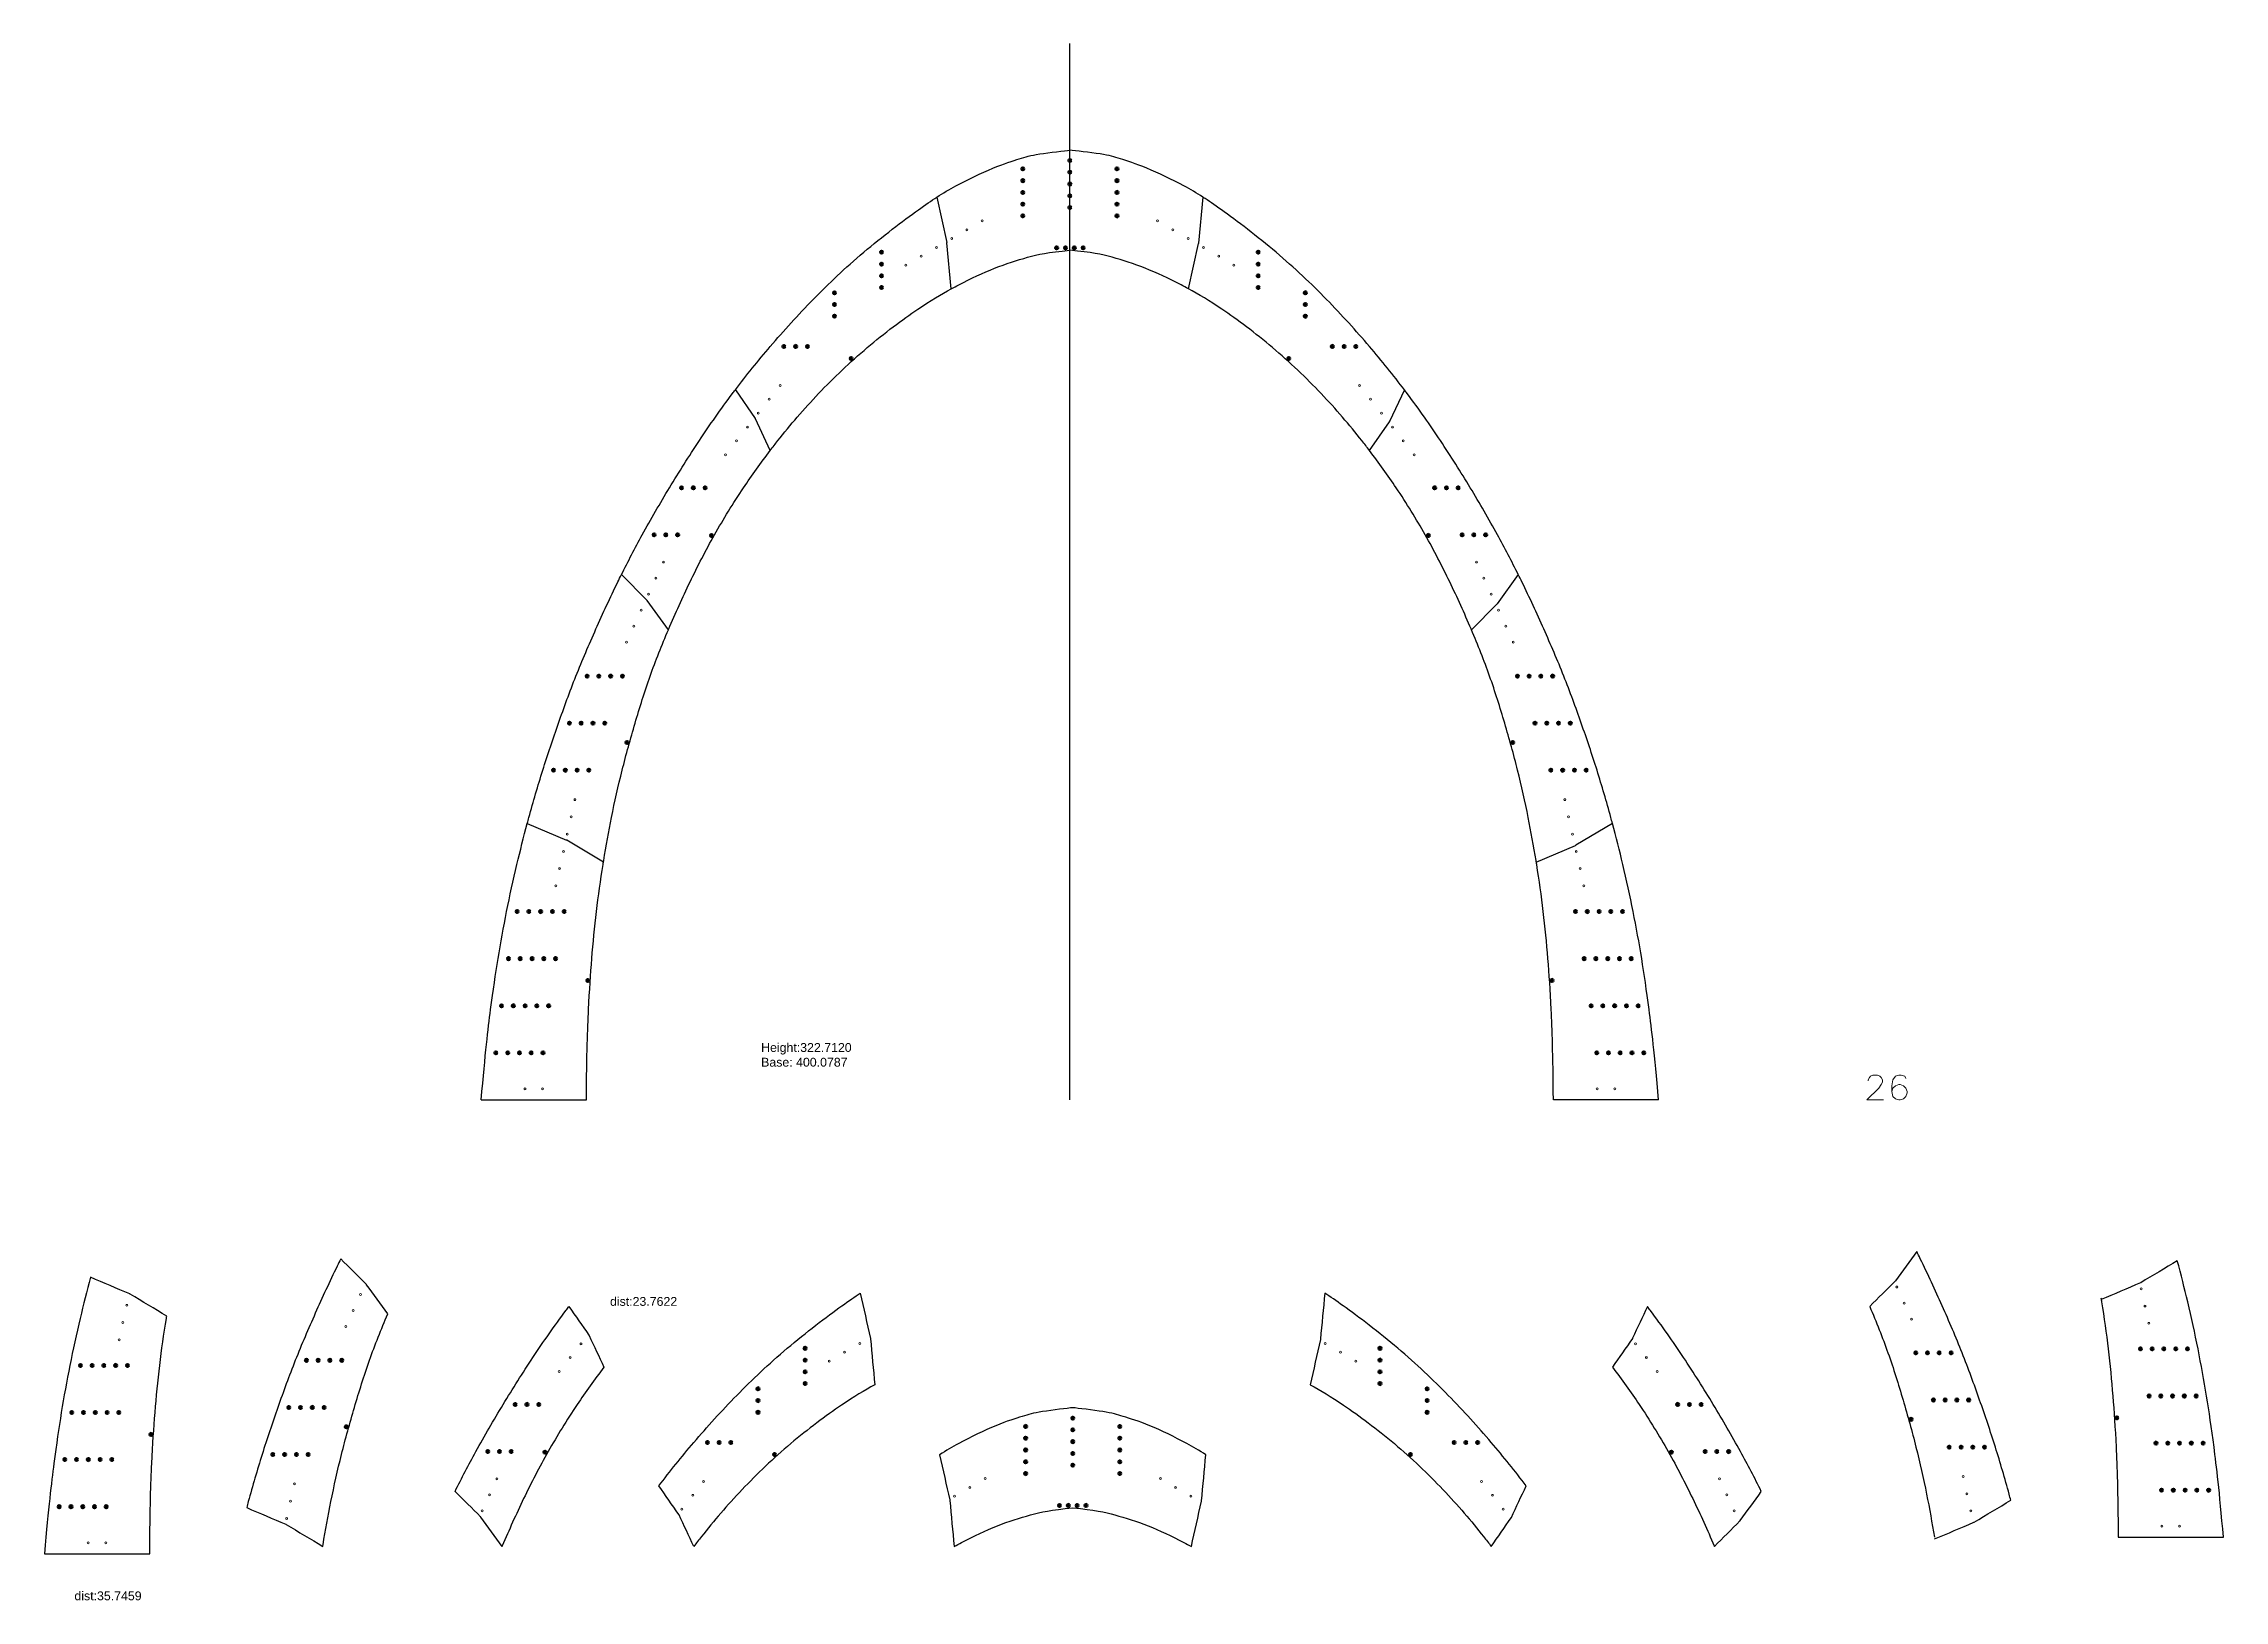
# Model space of a CAD drawing. Header units: inches. Extents: x 45 to 786, y 35 to 564.
import ezdxf

# ---------------------------------------------------------------- set-up
doc = ezdxf.new("R2010")
doc.units = ezdxf.units.IN
doc.header["$MEASUREMENT"] = 0
doc.header["$PDMODE"] = 32
doc.header["$PDSIZE"] = 1
for name, color, linetype, lineweight in [('Annotation', 7, 'Continuous', 9), ('Drilling', 3, 'Continuous', 13), ('Engrave', 4, 'Continuous', 50)]:
    doc.layers.add(name, color=color, linetype=linetype, lineweight=lineweight)
doc.styles.get("Standard").update_dxf_attribs({"font": 'Arial.ttf'})

# ---------------------------------------------------------------- blocks, each defined once
blk = doc.blocks.new('*U766')
at = {"layer": 'Engrave'}
blk.add_point((0, 0), dxfattribs=at)
blk = doc.blocks.new('*U768')
at = {"layer": 'Engrave', "color": 0, "linetype": 'ByBlock', "lineweight": -2, "transparency": 16777216}
for p in [(0, 0), (4, 0), (8, 0), (12, 0), (16, 0)]:
    blk.add_blockref('*U766', p, dxfattribs=at)
blk = doc.blocks.new('*U769')
at = {"layer": 'Engrave'}
blk.add_point((0, 0), dxfattribs=at)
blk = doc.blocks.new('*U770')
at = {"layer": 'Engrave', "color": 0, "linetype": 'ByBlock', "lineweight": -2, "transparency": 16777216}
for p in [(0, 0), (4, 0), (8, 0), (12, 0), (16, 0)]:
    blk.add_blockref('*U769', p, dxfattribs=at)
blk = doc.blocks.new('*U771')
at = {"layer": 'Engrave'}
blk.add_point((0, 0), dxfattribs=at)
blk = doc.blocks.new('*U772')
at = {"layer": 'Engrave', "color": 0, "linetype": 'ByBlock', "lineweight": -2, "transparency": 16777216}
for p in [(0, 0), (4, 0), (8, 0), (12, 0), (16, 0)]:
    blk.add_blockref('*U771', p, dxfattribs=at)
blk = doc.blocks.new('*U773')
at = {"layer": 'Engrave'}
blk.add_point((0, 0), dxfattribs=at)
blk = doc.blocks.new('*U774')
at = {"layer": 'Engrave', "color": 0, "linetype": 'ByBlock', "lineweight": -2, "transparency": 16777216}
for p in [(0, 0), (4, 0), (8, 0), (12, 0), (16, 0)]:
    blk.add_blockref('*U773', p, dxfattribs=at)
blk = doc.blocks.new('*U775')
at = {"layer": 'Engrave'}
blk.add_point((0, 0), dxfattribs=at)
blk = doc.blocks.new('*U776')
at = {"layer": 'Engrave', "color": 0, "linetype": 'ByBlock', "lineweight": -2, "transparency": 16777216}
for p in [(0, 0), (4, 0), (8, 0), (12, 0)]:
    blk.add_blockref('*U775', p, dxfattribs=at)
blk = doc.blocks.new('*U777')
at = {"layer": 'Engrave'}
blk.add_point((0, 0), dxfattribs=at)
blk = doc.blocks.new('*U778')
at = {"layer": 'Engrave', "color": 0, "linetype": 'ByBlock', "lineweight": -2, "transparency": 16777216}
for p in [(0, 0), (4, 0), (8, 0), (12, 0)]:
    blk.add_blockref('*U777', p, dxfattribs=at)
blk = doc.blocks.new('*U779')
at = {"layer": 'Engrave'}
blk.add_point((0, 0), dxfattribs=at)
blk = doc.blocks.new('*U780')
at = {"layer": 'Engrave', "color": 0, "linetype": 'ByBlock', "lineweight": -2, "transparency": 16777216}
for p in [(0, 0), (4, 0), (8, 0), (12, 0)]:
    blk.add_blockref('*U779', p, dxfattribs=at)
blk = doc.blocks.new('*U781')
at = {"layer": 'Engrave'}
blk.add_point((0, 0), dxfattribs=at)
blk = doc.blocks.new('*U782')
at = {"layer": 'Engrave', "color": 0, "linetype": 'ByBlock', "lineweight": -2, "transparency": 16777216}
for p in [(0, 0), (4, 0), (8, 0)]:
    blk.add_blockref('*U781', p, dxfattribs=at)
blk = doc.blocks.new('*U783')
at = {"layer": 'Engrave'}
blk.add_point((0, 0), dxfattribs=at)
blk = doc.blocks.new('*U784')
at = {"layer": 'Engrave', "color": 0, "linetype": 'ByBlock', "lineweight": -2, "transparency": 16777216}
for p in [(0, 0), (4, 0), (8, 0)]:
    blk.add_blockref('*U783', p, dxfattribs=at)
blk = doc.blocks.new('*U785')
at = {"layer": 'Engrave'}
blk.add_point((0, 0), dxfattribs=at)
blk = doc.blocks.new('*U786')
at = {"layer": 'Engrave', "color": 0, "linetype": 'ByBlock', "lineweight": -2, "transparency": 16777216}
for p in [(0, 0), (4, 0), (8, 0)]:
    blk.add_blockref('*U785', p, dxfattribs=at)
blk = doc.blocks.new('*U787')
at = {"layer": 'Engrave'}
blk.add_point((0, 0), dxfattribs=at)
blk = doc.blocks.new('*U788')
at = {"layer": 'Engrave', "color": 0, "linetype": 'ByBlock', "lineweight": -2, "transparency": 16777216}
for p in [(0, 0), (4, 0), (8, 0)]:
    blk.add_blockref('*U787', p, dxfattribs=at)
blk = doc.blocks.new('*U789')
at = {"layer": 'Engrave'}
blk.add_point((0, 0), dxfattribs=at)
blk = doc.blocks.new('*U790')
at = {"layer": 'Engrave', "color": 0, "linetype": 'ByBlock', "lineweight": -2, "transparency": 16777216}
for p in [(0, 0), (4, 0), (8, 0), (12, 0)]:
    blk.add_blockref('*U789', p, dxfattribs=at)
blk = doc.blocks.new('*U791')
at = {"layer": 'Engrave'}
blk.add_point((0, 0), dxfattribs=at)
blk = doc.blocks.new('*U792')
at = {"layer": 'Engrave', "color": 0, "linetype": 'ByBlock', "lineweight": -2, "transparency": 16777216}
for p in [(0, 0), (4, 0), (8, 0), (12, 0), (16, 0)]:
    blk.add_blockref('*U791', p, dxfattribs=at)
blk = doc.blocks.new('*U793')
at = {"layer": 'Engrave'}
blk.add_point((0, 0), dxfattribs=at)
blk = doc.blocks.new('*U794')
at = {"layer": 'Engrave', "color": 0, "linetype": 'ByBlock', "lineweight": -2, "transparency": 16777216}
for p in [(0, 0), (4, 0), (8, 0), (12, 0), (16, 0)]:
    blk.add_blockref('*U793', p, dxfattribs=at)
blk = doc.blocks.new('*U795')
at = {"layer": 'Engrave'}
blk.add_point((0, 0), dxfattribs=at)
blk = doc.blocks.new('*U796')
at = {"layer": 'Engrave', "color": 0, "linetype": 'ByBlock', "lineweight": -2, "transparency": 16777216}
for p in [(0, 0), (4, 0), (8, 0), (12, 0), (16, 0)]:
    blk.add_blockref('*U795', p, dxfattribs=at)
blk = doc.blocks.new('*U797')
at = {"layer": 'Engrave'}
blk.add_point((0, 0), dxfattribs=at)
blk = doc.blocks.new('*U798')
at = {"layer": 'Engrave', "color": 0, "linetype": 'ByBlock', "lineweight": -2, "transparency": 16777216}
for p in [(0, 0), (4, 0), (8, 0), (12, 0), (16, 0)]:
    blk.add_blockref('*U797', p, dxfattribs=at)
blk = doc.blocks.new('*U799')
at = {"layer": 'Engrave'}
blk.add_point((0, 0), dxfattribs=at)
blk = doc.blocks.new('*U800')
at = {"layer": 'Engrave', "color": 0, "linetype": 'ByBlock', "lineweight": -2, "transparency": 16777216}
for p in [(0, 0), (4, 0), (8, 0), (12, 0), (16, 0)]:
    blk.add_blockref('*U799', p, dxfattribs=at)
blk = doc.blocks.new('*U801')
at = {"layer": 'Engrave'}
blk.add_point((0, 0), dxfattribs=at)
blk = doc.blocks.new('*U802')
at = {"layer": 'Engrave', "color": 0, "linetype": 'ByBlock', "lineweight": -2, "transparency": 16777216}
for p in [(0, 0), (4, 0), (8, 0), (12, 0), (16, 0)]:
    blk.add_blockref('*U801', p, dxfattribs=at)
blk = doc.blocks.new('*U803')
at = {"layer": 'Engrave'}
blk.add_point((0, 0), dxfattribs=at)
blk = doc.blocks.new('*U804')
at = {"layer": 'Engrave', "color": 0, "linetype": 'ByBlock', "lineweight": -2, "transparency": 16777216}
for p in [(0, 0), (4, 0), (8, 0), (12, 0), (16, 0)]:
    blk.add_blockref('*U803', p, dxfattribs=at)
blk = doc.blocks.new('*U805')
at = {"layer": 'Engrave'}
blk.add_point((0, 0), dxfattribs=at)
blk = doc.blocks.new('*U806')
at = {"layer": 'Engrave', "color": 0, "linetype": 'ByBlock', "lineweight": -2, "transparency": 16777216}
for p in [(0, 0), (4, 0), (8, 0), (12, 0)]:
    blk.add_blockref('*U805', p, dxfattribs=at)
blk = doc.blocks.new('*U807')
at = {"layer": 'Engrave'}
blk.add_point((0, 0), dxfattribs=at)
blk = doc.blocks.new('*U808')
at = {"layer": 'Engrave', "color": 0, "linetype": 'ByBlock', "lineweight": -2, "transparency": 16777216}
for p in [(0, 0), (4, 0), (8, 0), (12, 0)]:
    blk.add_blockref('*U807', p, dxfattribs=at)
blk = doc.blocks.new('*U809')
at = {"layer": 'Engrave'}
blk.add_point((0, 0), dxfattribs=at)
blk = doc.blocks.new('*U810')
at = {"layer": 'Engrave', "color": 0, "linetype": 'ByBlock', "lineweight": -2, "transparency": 16777216}
for p in [(0, 0), (4, 0), (8, 0), (12, 0)]:
    blk.add_blockref('*U809', p, dxfattribs=at)
blk = doc.blocks.new('*U811')
at = {"layer": 'Engrave'}
blk.add_point((0, 0), dxfattribs=at)
blk = doc.blocks.new('*U812')
at = {"layer": 'Engrave', "color": 0, "linetype": 'ByBlock', "lineweight": -2, "transparency": 16777216}
for p in [(0, 0), (4, 0), (8, 0)]:
    blk.add_blockref('*U811', p, dxfattribs=at)
blk = doc.blocks.new('*U813')
at = {"layer": 'Engrave'}
blk.add_point((0, 0), dxfattribs=at)
blk = doc.blocks.new('*U814')
at = {"layer": 'Engrave', "color": 0, "linetype": 'ByBlock', "lineweight": -2, "transparency": 16777216}
for p in [(0, 0), (4, 0), (8, 0)]:
    blk.add_blockref('*U813', p, dxfattribs=at)
blk = doc.blocks.new('*U815')
at = {"layer": 'Engrave'}
blk.add_point((0, 0), dxfattribs=at)
blk = doc.blocks.new('*U816')
at = {"layer": 'Engrave', "color": 0, "linetype": 'ByBlock', "lineweight": -2, "transparency": 16777216}
for p in [(0, 0), (4, 0), (8, 0)]:
    blk.add_blockref('*U815', p, dxfattribs=at)
blk = doc.blocks.new('*U817')
at = {"layer": 'Engrave'}
blk.add_point((0, 0), dxfattribs=at)
blk = doc.blocks.new('*U818')
at = {"layer": 'Engrave', "color": 0, "linetype": 'ByBlock', "lineweight": -2, "transparency": 16777216}
for p in [(0, 0), (4, 0), (8, 0)]:
    blk.add_blockref('*U817', p, dxfattribs=at)
blk = doc.blocks.new('*U819')
at = {"layer": 'Engrave'}
blk.add_point((0, 0), dxfattribs=at)
blk = doc.blocks.new('*U820')
at = {"layer": 'Engrave', "color": 0, "linetype": 'ByBlock', "lineweight": -2, "transparency": 16777216}
for p in [(0, 0), (4, 0), (8, 0), (12, 0)]:
    blk.add_blockref('*U819', p, dxfattribs=at)
blk = doc.blocks.new('*U821')
at = {"layer": 'Engrave'}
blk.add_point((0, 0), dxfattribs=at)
blk = doc.blocks.new('*U822')
at = {"layer": 'Engrave', "color": 0, "linetype": 'ByBlock', "lineweight": -2, "transparency": 16777216}
for p in [(0, 0), (4, 0), (8, 0), (12, 0), (16, 0)]:
    blk.add_blockref('*U821', p, dxfattribs=at)
blk = doc.blocks.new('*U823')
at = {"layer": 'Engrave'}
blk.add_point((0, 0), dxfattribs=at)
blk = doc.blocks.new('*U824')
at = {"layer": 'Engrave', "color": 0, "linetype": 'ByBlock', "lineweight": -2, "transparency": 16777216}
for p in [(0, 0), (4, 0), (8, 0), (12, 0), (16, 0)]:
    blk.add_blockref('*U823', p, dxfattribs=at)
blk = doc.blocks.new('*U825')
at = {"layer": 'Engrave'}
blk.add_point((0, 0), dxfattribs=at)
blk = doc.blocks.new('*U826')
at = {"layer": 'Engrave', "color": 0, "linetype": 'ByBlock', "lineweight": -2, "transparency": 16777216}
for p in [(0, 0), (4, 0), (8, 0), (12, 0), (16, 0)]:
    blk.add_blockref('*U825', p, dxfattribs=at)
blk = doc.blocks.new('*U827')
at = {"layer": 'Engrave'}
blk.add_point((0, 0), dxfattribs=at)
blk = doc.blocks.new('*U828')
at = {"layer": 'Engrave', "color": 0, "linetype": 'ByBlock', "lineweight": -2, "transparency": 16777216}
for p in [(0, 0), (4, 0), (8, 0), (12, 0), (16, 0)]:
    blk.add_blockref('*U827', p, dxfattribs=at)
blk = doc.blocks.new('*U829')
at = {"layer": 'Engrave'}
blk.add_point((0, 0), dxfattribs=at)
blk = doc.blocks.new('*U830')
at = {"layer": 'Engrave', "color": 0, "linetype": 'ByBlock', "lineweight": -2, "transparency": 16777216}
for p in [(0, 0), (4, 0), (8, 0), (12, 0)]:
    blk.add_blockref('*U829', p, dxfattribs=at)
blk = doc.blocks.new('*U831')
at = {"layer": 'Engrave'}
blk.add_point((0, 0), dxfattribs=at)
blk = doc.blocks.new('*U832')
at = {"layer": 'Engrave', "color": 0, "linetype": 'ByBlock', "lineweight": -2, "transparency": 16777216}
for p in [(0, 0), (4, 0), (8, 0), (12, 0)]:
    blk.add_blockref('*U831', p, dxfattribs=at)
blk = doc.blocks.new('*U833')
at = {"layer": 'Engrave'}
blk.add_point((0, 0), dxfattribs=at)
blk = doc.blocks.new('*U834')
at = {"layer": 'Engrave', "color": 0, "linetype": 'ByBlock', "lineweight": -2, "transparency": 16777216}
for p in [(0, 0), (4, 0), (8, 0), (12, 0)]:
    blk.add_blockref('*U833', p, dxfattribs=at)
blk = doc.blocks.new('*U835')
at = {"layer": 'Engrave'}
blk.add_point((0, 0), dxfattribs=at)
blk = doc.blocks.new('*U836')
at = {"layer": 'Engrave', "color": 0, "linetype": 'ByBlock', "lineweight": -2, "transparency": 16777216}
for p in [(0, 0), (4, 0), (8, 0)]:
    blk.add_blockref('*U835', p, dxfattribs=at)
blk = doc.blocks.new('*U837')
at = {"layer": 'Engrave'}
blk.add_point((0, 0), dxfattribs=at)
blk = doc.blocks.new('*U838')
at = {"layer": 'Engrave', "color": 0, "linetype": 'ByBlock', "lineweight": -2, "transparency": 16777216}
for p in [(0, 0), (4, 0), (8, 0)]:
    blk.add_blockref('*U837', p, dxfattribs=at)
blk = doc.blocks.new('*U839')
at = {"layer": 'Engrave'}
blk.add_point((0, 0), dxfattribs=at)
blk = doc.blocks.new('*U840')
at = {"layer": 'Engrave', "color": 0, "linetype": 'ByBlock', "lineweight": -2, "transparency": 16777216}
for p in [(0, 0), (4, 0), (8, 0)]:
    blk.add_blockref('*U839', p, dxfattribs=at)
blk = doc.blocks.new('*U841')
at = {"layer": 'Engrave'}
blk.add_point((0, 0), dxfattribs=at)
blk = doc.blocks.new('*U842')
at = {"layer": 'Engrave', "color": 0, "linetype": 'ByBlock', "lineweight": -2, "transparency": 16777216}
for p in [(0, 0), (4, 0), (8, 0)]:
    blk.add_blockref('*U841', p, dxfattribs=at)
blk = doc.blocks.new('*U843')
at = {"layer": 'Engrave'}
blk.add_point((0, 0), dxfattribs=at)
blk = doc.blocks.new('*U844')
at = {"layer": 'Engrave', "color": 0, "linetype": 'ByBlock', "lineweight": -2, "transparency": 16777216}
for p in [(0, 0), (4, 0), (8, 0), (12, 0)]:
    blk.add_blockref('*U843', p, dxfattribs=at)
blk = doc.blocks.new('*U845')
at = {"layer": 'Engrave'}
blk.add_point((0, 0), dxfattribs=at)
blk = doc.blocks.new('*U846')
at = {"layer": 'Engrave', "color": 0, "linetype": 'ByBlock', "lineweight": -2, "transparency": 16777216}
for p in [(0, 0), (4, 0), (8, 0), (12, 0), (16, 0)]:
    blk.add_blockref('*U845', p, dxfattribs=at)
blk = doc.blocks.new('*U847')
at = {"layer": 'Engrave'}
blk.add_point((0, 0), dxfattribs=at)
blk = doc.blocks.new('*U848')
at = {"layer": 'Engrave', "color": 0, "linetype": 'ByBlock', "lineweight": -2, "transparency": 16777216}
for p in [(0, 0), (4, 0), (8, 0), (12, 0), (16, 0)]:
    blk.add_blockref('*U847', p, dxfattribs=at)
blk = doc.blocks.new('*U849')
at = {"layer": 'Engrave'}
blk.add_point((0, 0), dxfattribs=at)
blk = doc.blocks.new('*U850')
at = {"layer": 'Engrave', "color": 0, "linetype": 'ByBlock', "lineweight": -2, "transparency": 16777216}
for p in [(0, 0), (4, 0), (8, 0), (12, 0), (16, 0)]:
    blk.add_blockref('*U849', p, dxfattribs=at)
blk = doc.blocks.new('*U851')
at = {"layer": 'Engrave'}
blk.add_point((0, 0), dxfattribs=at)
blk = doc.blocks.new('*U852')
at = {"layer": 'Engrave', "color": 0, "linetype": 'ByBlock', "lineweight": -2, "transparency": 16777216}
for p in [(0, 0), (4, 0), (8, 0)]:
    blk.add_blockref('*U851', p, dxfattribs=at)
blk = doc.blocks.new('*U853')
at = {"layer": 'Engrave'}
blk.add_point((0, 0), dxfattribs=at)
blk = doc.blocks.new('*U854')
at = {"layer": 'Engrave', "color": 0, "linetype": 'ByBlock', "lineweight": -2, "transparency": 16777216}
for p in [(0, 0), (4, 0), (8, 0)]:
    blk.add_blockref('*U853', p, dxfattribs=at)
blk = doc.blocks.new('*U855')
at = {"layer": 'Engrave'}
blk.add_point((0, 0), dxfattribs=at)
blk = doc.blocks.new('*U856')
at = {"layer": 'Engrave', "color": 0, "linetype": 'ByBlock', "lineweight": -2, "transparency": 16777216}
for p in [(0, 0), (4, 0), (8, 0), (12, 0)]:
    blk.add_blockref('*U855', p, dxfattribs=at)
blk = doc.blocks.new('*U857')
at = {"layer": 'Engrave'}
blk.add_point((0, 0), dxfattribs=at)
blk = doc.blocks.new('*U858')
at = {"layer": 'Engrave', "color": 0, "linetype": 'ByBlock', "lineweight": -2, "transparency": 16777216}
for p in [(0, 0), (4, 0), (8, 0)]:
    blk.add_blockref('*U857', p, dxfattribs=at)
blk = doc.blocks.new('*U859')
at = {"layer": 'Engrave'}
blk.add_point((0, 0), dxfattribs=at)
blk = doc.blocks.new('*U860')
at = {"layer": 'Engrave', "color": 0, "linetype": 'ByBlock', "lineweight": -2, "transparency": 16777216}
for p in [(0, 0), (4, 0), (8, 0)]:
    blk.add_blockref('*U859', p, dxfattribs=at)
blk = doc.blocks.new('*U861')
at = {"layer": 'Engrave'}
blk.add_point((0, 0), dxfattribs=at)
blk = doc.blocks.new('*U862')
at = {"layer": 'Engrave', "color": 0, "linetype": 'ByBlock', "lineweight": -2, "transparency": 16777216}
for p in [(0, 0), (4, 0), (8, 0), (12, 0)]:
    blk.add_blockref('*U861', p, dxfattribs=at)
blk = doc.blocks.new('*U863')
at = {"layer": 'Engrave'}
blk.add_point((0, 0), dxfattribs=at)
blk = doc.blocks.new('*U864')
at = {"layer": 'Engrave', "color": 0, "linetype": 'ByBlock', "lineweight": -2, "transparency": 16777216}
for p in [(0, 0), (4, 0), (8, 0), (12, 0)]:
    blk.add_blockref('*U863', p, dxfattribs=at)
blk = doc.blocks.new('*U865')
at = {"layer": 'Engrave'}
blk.add_point((0, 0), dxfattribs=at)
blk = doc.blocks.new('*U866')
at = {"layer": 'Engrave', "color": 0, "linetype": 'ByBlock', "lineweight": -2, "transparency": 16777216}
for p in [(0, 0), (4, 0), (8, 0), (12, 0)]:
    blk.add_blockref('*U865', p, dxfattribs=at)
blk = doc.blocks.new('*U867')
at = {"layer": 'Engrave'}
blk.add_point((0, 0), dxfattribs=at)
blk = doc.blocks.new('*U868')
at = {"layer": 'Engrave', "color": 0, "linetype": 'ByBlock', "lineweight": -2, "transparency": 16777216}
for p in [(0, 0), (4, 0), (8, 0), (12, 0), (16, 0)]:
    blk.add_blockref('*U867', p, dxfattribs=at)
blk = doc.blocks.new('*U869')
at = {"layer": 'Engrave'}
blk.add_point((0, 0), dxfattribs=at)
blk = doc.blocks.new('*U870')
at = {"layer": 'Engrave', "color": 0, "linetype": 'ByBlock', "lineweight": -2, "transparency": 16777216}
for p in [(0, 0), (4, 0), (8, 0), (12, 0), (16, 0)]:
    blk.add_blockref('*U869', p, dxfattribs=at)
blk = doc.blocks.new('*U871')
at = {"layer": 'Engrave'}
blk.add_point((0, 0), dxfattribs=at)
blk = doc.blocks.new('*U872')
at = {"layer": 'Engrave', "color": 0, "linetype": 'ByBlock', "lineweight": -2, "transparency": 16777216}
for p in [(0, 0), (4, 0), (8, 0), (12, 0), (16, 0)]:
    blk.add_blockref('*U871', p, dxfattribs=at)
blk = doc.blocks.new('*U873')
at = {"layer": 'Engrave'}
blk.add_point((0, 0), dxfattribs=at)
blk = doc.blocks.new('*U874')
at = {"layer": 'Engrave', "color": 0, "linetype": 'ByBlock', "lineweight": -2, "transparency": 16777216}
for p in [(0, 0), (4, 0), (8, 0), (12, 0), (16, 0)]:
    blk.add_blockref('*U873', p, dxfattribs=at)

msp = doc.modelspace()

# ---------------------------------------------------------------- linework, layer by layer
for p, q in [((393.35, 204.93), (393.35, 563.82)), ((393.35, 204.93), (393.35, 563.82)), ((348.12, 511.64), (351.56, 496.3)), ((438.58, 511.64), (437.11, 495.99)), ((351.58, 496.17), (351.56, 496.3)), ((353.05, 480.52), (351.58, 496.17)), ((433.65, 480.52), (437.09, 495.86)), ((437.11, 495.99), (437.09, 495.86)), ((279.66, 446.19), (286.42, 436.48)), ((507.03, 446.19), (502, 435.48)), ((286.51, 436.33), (286.42, 436.48)), ((291.54, 425.62), (286.51, 436.33)), ((495.15, 425.62), (501.91, 435.33)), ((502, 435.48), (501.91, 435.33)), ((240.95, 383.39), (249.64, 374.76)), ((545.74, 383.39), (538.57, 373.46)), ((249.74, 374.63), (249.64, 374.76)), ((256.92, 364.7), (249.74, 374.63)), ((529.78, 364.7), (538.47, 373.34)), ((538.47, 373.34), (538.57, 373.46)), ((208.97, 298.89), (222.3, 293.21)), ((577.72, 298.89), (565.3, 291.44)), ((222.42, 293.15), (222.3, 293.21)), ((234.85, 285.7), (222.42, 293.15)), ((551.85, 285.7), (565.18, 291.37)), ((565.18, 291.37), (565.3, 291.44)), ((193.31, 204.93), (229.05, 204.93)), ((593.39, 204.93), (557.64, 204.93))]:
    msp.add_line(p, q)
for points, knots in [([(348.12, 511.64), (350.35, 513.08), (356.09, 516.45), (368.01, 522.16), (376.94, 524.93), (381.22, 526.26), (391.61, 527.44), (393.35, 527.64)], [18.455352, 18.455352, 18.455352, 18.455352, 19, 20, 21, 22, 23, 23, 23, 23]), ([(438.58, 511.64), (436.35, 513.08), (430.6, 516.45), (418.68, 522.16), (409.75, 524.93), (405.48, 526.26), (395.09, 527.44), (393.35, 527.64)], [18.455352, 18.455352, 18.455352, 18.455352, 19, 20, 21, 22, 23, 23, 23, 23]), ([(279.66, 446.19), (283.39, 451.11), (291.65, 461.35), (305.76, 476.93), (322.56, 492.93), (339.83, 506.02), (346.25, 510.43), (348.12, 511.64)], [14.079095, 14.079095, 14.079095, 14.079095, 15, 16, 17, 18, 18.455352, 18.455352, 18.455352, 18.455352]), ([(507.03, 446.19), (503.3, 451.11), (495.04, 461.35), (480.93, 476.93), (464.13, 492.93), (446.86, 506.02), (440.44, 510.43), (438.58, 511.64)], [14.079095, 14.079095, 14.079095, 14.079095, 15, 16, 17, 18, 18.455352, 18.455352, 18.455352, 18.455352]), ([(353.05, 480.52), (353.9, 480.99), (358.99, 483.71), (367.84, 487.82), (379.22, 491.47), (385.9, 492.93), (393.35, 493.61)], [16.802004, 16.802004, 16.802004, 16.802004, 17, 18, 19, 20, 20, 20, 20]), ([(433.65, 480.52), (432.79, 480.99), (427.7, 483.71), (418.85, 487.82), (407.48, 491.47), (400.79, 492.93), (393.35, 493.61)], [16.802004, 16.802004, 16.802004, 16.802004, 17, 18, 19, 20, 20, 20, 20]), ([(291.54, 425.62), (292.39, 426.72), (297.39, 433.16), (307.46, 444.93), (324.21, 460.93), (341.35, 473.69), (349.59, 478.63), (353.05, 480.52)], [12.792926, 12.792926, 12.792926, 12.792926, 13, 14, 15, 16, 16.802004, 16.802004, 16.802004, 16.802004]), ([(495.15, 425.62), (494.31, 426.72), (489.31, 433.16), (479.24, 444.93), (462.48, 460.93), (445.35, 473.69), (437.11, 478.63), (433.65, 480.52)], [12.792926, 12.792926, 12.792926, 12.792926, 13, 14, 15, 16, 16.802004, 16.802004, 16.802004, 16.802004]), ([(240.95, 383.39), (243.2, 387.91), (248.37, 397.75), (257.15, 412.93), (267.24, 428.93), (275, 440.02), (279.34, 445.77), (279.66, 446.19)], [10.154104, 10.154104, 10.154104, 10.154104, 11, 12, 13, 14, 14.079095, 14.079095, 14.079095, 14.079095]), ([(545.74, 383.39), (543.49, 387.91), (538.33, 397.75), (529.54, 412.93), (519.45, 428.93), (511.7, 440.02), (507.35, 445.77), (507.03, 446.19)], [10.154104, 10.154104, 10.154104, 10.154104, 11, 12, 13, 14, 14.079095, 14.079095, 14.079095, 14.079095]), ([(256.92, 364.7), (256.95, 364.78), (259.25, 370.19), (264.09, 380.93), (272.34, 396.93), (281.49, 411.82), (288.31, 421.39), (291.54, 425.62)], [8.98577, 8.98577, 8.98577, 8.98577, 9, 10, 11, 12, 12.792926, 12.792926, 12.792926, 12.792926]), ([(529.78, 364.7), (529.75, 364.78), (527.45, 370.19), (522.61, 380.93), (514.35, 396.93), (505.21, 411.82), (498.38, 421.39), (495.15, 425.62)], [8.98577, 8.98577, 8.98577, 8.98577, 9, 10, 11, 12, 12.792926, 12.792926, 12.792926, 12.792926]), ([(208.97, 298.89), (209.16, 299.57), (210.79, 305.58), (214.08, 316.93), (219.5, 332.93), (225.32, 348.93), (232.23, 364.93), (237.5, 376.42), (240.54, 382.57), (240.95, 383.39)], [4.872358, 4.872358, 4.872358, 4.872358, 5, 6, 7, 8, 9, 10, 10.154104, 10.154104, 10.154104, 10.154104]), ([(577.72, 298.89), (577.54, 299.57), (575.91, 305.58), (572.61, 316.93), (567.2, 332.93), (561.37, 348.93), (554.46, 364.93), (549.2, 376.42), (546.15, 382.57), (545.74, 383.39)], [4.872358, 4.872358, 4.872358, 4.872358, 5, 6, 7, 8, 9, 10, 10.154104, 10.154104, 10.154104, 10.154104]), ([(234.85, 285.7), (234.88, 285.89), (234.91, 286.08), (234.94, 286.27), (235.74, 291.16), (237.57, 301.38), (241.06, 316.93), (245.51, 332.93), (250.45, 348.85), (254.68, 359.44), (256.92, 364.7)], [4.048323, 4.048323, 4.048323, 4.048323, 4.083887, 4.083887, 4.083887, 5, 6, 7, 8, 8.98577, 8.98577, 8.98577, 8.98577]), ([(551.75, 286.27), (550.96, 291.16), (549.12, 301.38), (545.64, 316.93), (541.19, 332.93), (536.25, 348.85), (532.01, 359.44), (529.78, 364.7)], [4.083887, 4.083887, 4.083887, 4.083887, 5, 6, 7, 8, 8.98577, 8.98577, 8.98577, 8.98577]), ([(193.31, 204.93), (194.67, 220.93), (196.59, 236.93), (198.93, 252.93), (201.85, 268.93), (205.19, 284.25), (207.72, 294.23), (208.97, 298.89)], [0, 0, 0, 0, 1, 2, 3, 4, 4.872358, 4.872358, 4.872358, 4.872358]), ([(593.39, 204.93), (592.02, 220.93), (590.1, 236.93), (587.76, 252.93), (584.85, 268.93), (581.51, 284.25), (578.97, 294.23), (577.72, 298.89)], [0, 0, 0, 0, 1, 2, 3, 4, 4.872358, 4.872358, 4.872358, 4.872358]), ([(229.05, 204.93), (229.16, 220.93), (229.75, 236.93), (230.81, 252.93), (232.34, 268.93), (233.91, 279.85), (234.81, 285.44), (234.85, 285.7)], [0, 0, 0, 0, 1, 2, 3, 4, 4.048323, 4.048323, 4.048323, 4.048323]), ([(557.64, 204.93), (557.53, 220.93), (556.95, 236.93), (555.88, 252.93), (554.35, 268.93), (552.76, 280.04), (551.83, 285.82), (551.75, 286.27)], [0, 0, 0, 0, 1, 2, 3, 4, 4.083887, 4.083887, 4.083887, 4.083887]), ([(161.54, 132.22), (159.31, 126.96), (155.07, 116.37), (150.13, 100.45), (145.68, 84.45), (142.2, 68.9), (140.36, 58.68), (139.57, 53.79), (139.53, 53.6), (139.5, 53.41), (139.47, 53.22), (135.33, 55.7), (131.19, 58.19), (127.05, 60.67), (127.01, 60.69), (126.97, 60.71), (126.93, 60.73), (122.48, 62.62), (118.04, 64.51), (113.6, 66.41), (113.78, 67.09), (115.41, 73.1), (118.71, 84.45), (124.12, 100.45), (129.95, 116.45), (136.86, 132.45), (142.12, 143.94), (145.17, 150.09), (145.58, 150.91), (148.47, 148.03), (151.37, 145.16), (154.26, 142.28), (154.3, 142.23), (154.33, 142.19), (154.37, 142.15), (156.76, 138.84), (159.15, 135.53), (161.54, 132.22)], [0, 0, 0, 0, 0.98577, 1.98577, 2.98577, 3.98577, 4.901883, 4.901883, 4.901883, 4.937447, 4.937447, 4.937447, 5.937447, 5.937447, 5.937447, 6.937447, 6.937447, 6.937447, 7.937447, 7.937447, 7.937447, 8.06509, 9.06509, 10.06509, 11.06509, 12.06509, 13.06509, 13.219194, 13.219194, 13.219194, 14.219194, 14.219194, 14.219194, 15.219194, 15.219194, 15.219194, 16.219194, 16.219194, 16.219194, 16.219194]), ([(687.22, 55.74), (691.66, 57.63), (696.11, 59.52), (700.55, 61.41), (700.59, 61.43), (700.63, 61.45), (700.67, 61.47), (704.81, 63.95), (708.96, 66.44), (713.1, 68.92), (712.91, 69.6), (711.28, 75.62), (707.99, 86.96), (702.57, 102.96), (696.74, 118.96), (689.84, 134.96), (684.57, 146.45), (681.53, 152.61), (681.12, 153.43), (678.73, 150.12), (676.34, 146.81), (673.95, 143.5), (673.91, 143.46), (673.88, 143.41), (673.84, 143.37), (670.94, 140.49), (668.05, 137.61), (665.15, 134.74), (667.39, 129.48), (671.62, 118.89), (676.56, 102.96), (681.01, 86.96), (684.49, 71.41), (686.33, 61.19), (687.13, 56.31)], [0, 0, 0, 0, 1, 1, 1, 2, 2, 2, 3, 3, 3, 3.127642, 4.127642, 5.127642, 6.127642, 7.127642, 8.127642, 8.281746, 8.281746, 8.281746, 9.281746, 9.281746, 9.281746, 10.281746, 10.281746, 10.281746, 11.281746, 11.281746, 11.281746, 12.267516, 13.267516, 14.267516, 15.267516, 16.183629, 16.183629, 16.183629, 16.183629]), ([(743.71, 137.65), (743.79, 137.2), (744.72, 131.42), (746.31, 120.31), (747.84, 104.31), (748.91, 88.31), (749.49, 72.31), (749.6, 56.31), (761.52, 56.31), (773.43, 56.31), (785.35, 56.31), (783.98, 72.31), (782.06, 88.31), (779.72, 104.31), (776.81, 120.31), (773.47, 135.62), (770.93, 145.61), (769.68, 150.26), (765.54, 147.78), (761.4, 145.3), (757.26, 142.81), (757.22, 142.79), (757.18, 142.77), (757.14, 142.75), (752.69, 140.86), (748.25, 138.97), (743.81, 137.08)], [0, 0, 0, 0, 0.083887, 1.083887, 2.083887, 3.083887, 4.083887, 4.083887, 4.083887, 5.083887, 5.083887, 5.083887, 6.083887, 7.083887, 8.083887, 9.083887, 9.956244, 9.956244, 9.956244, 10.956244, 10.956244, 10.956244, 11.956244, 11.956244, 11.956244, 12.956244, 12.956244, 12.956244, 12.956244]), ([(86.43, 131.48), (86.39, 131.22), (85.49, 125.63), (83.92, 114.71), (82.39, 98.71), (81.33, 82.71), (80.75, 66.71), (80.64, 50.71), (68.72, 50.71), (56.8, 50.71), (44.89, 50.71), (46.25, 66.71), (48.17, 82.71), (50.51, 98.71), (53.43, 114.71), (56.77, 130.03), (59.3, 140.01), (60.55, 144.66), (65, 142.77), (69.44, 140.88), (73.88, 138.99), (73.92, 138.97), (73.97, 138.95), (74.01, 138.93), (78.15, 136.45), (82.29, 133.96), (86.43, 131.48)], [0, 0, 0, 0, 0.048323, 1.048323, 2.048323, 3.048323, 4.048323, 4.048323, 4.048323, 5.048323, 5.048323, 5.048323, 6.048323, 7.048323, 8.048323, 9.048323, 9.92068, 9.92068, 9.92068, 10.92068, 10.92068, 10.92068, 11.92068, 11.92068, 11.92068, 12.92068, 12.92068, 12.92068, 12.92068]), ([(200.38, 53.22), (200.41, 53.3), (202.71, 58.71), (207.55, 69.45), (215.81, 85.45), (224.95, 100.34), (231.78, 109.91), (235.01, 114.14), (233.33, 117.71), (231.65, 121.28), (229.97, 124.85), (229.94, 124.9), (229.92, 124.95), (229.89, 125), (227.63, 128.24), (225.38, 131.47), (223.13, 134.71), (222.81, 134.29), (218.46, 128.54), (210.71, 117.45), (200.62, 101.45), (191.83, 86.27), (186.66, 76.43), (184.41, 71.91), (187.31, 69.04), (190.21, 66.16), (193.1, 63.28), (193.14, 63.24), (193.17, 63.19), (193.21, 63.15), (195.6, 59.84), (197.99, 56.53), (200.38, 53.22)], [0, 0, 0, 0, 0.01423, 1.01423, 2.01423, 3.01423, 3.807156, 3.807156, 3.807156, 4.807156, 4.807156, 4.807156, 5.807156, 5.807156, 5.807156, 6.807156, 6.807156, 6.807156, 6.886251, 7.886251, 8.886251, 9.886251, 10.732148, 10.732148, 10.732148, 11.732148, 11.732148, 11.732148, 12.732148, 12.732148, 12.732148, 13.732148, 13.732148, 13.732148, 13.732148]), ([(260.52, 63.94), (262.2, 60.36), (263.88, 56.79), (265.55, 53.22), (266.4, 54.33), (271.4, 60.76), (281.47, 72.53), (298.22, 88.53), (315.36, 101.29), (323.6, 106.23), (327.06, 108.13), (326.57, 113.35), (326.08, 118.56), (325.59, 123.78), (325.58, 123.82), (325.57, 123.86), (325.57, 123.9), (324.42, 129.02), (323.28, 134.13), (322.13, 139.24), (320.26, 138.04), (313.84, 133.63), (296.57, 120.53), (279.77, 104.53), (265.66, 88.96), (257.4, 78.71), (253.67, 73.8), (255.93, 70.56), (258.18, 67.32), (260.43, 64.08), (260.46, 64.03), (260.49, 63.98), (260.52, 63.94)], [0, 0, 0, 0, 1, 1, 1, 1.207074, 2.207074, 3.207074, 4.207074, 5.009077, 5.009077, 5.009077, 6.009077, 6.009077, 6.009077, 7.009077, 7.009077, 7.009077, 8.009077, 8.009077, 8.009077, 8.464429, 9.464429, 10.464429, 11.464429, 12.385334, 12.385334, 12.385334, 13.385334, 13.385334, 13.385334, 14.385334, 14.385334, 14.385334, 14.385334]), ([(478.48, 123.47), (478.48, 123.51), (478.49, 123.55), (478.5, 123.59), (478.99, 128.81), (479.47, 134.03), (479.96, 139.24), (481.83, 138.04), (488.25, 133.63), (505.52, 120.53), (522.32, 104.53), (536.43, 88.96), (544.69, 78.71), (548.42, 73.8), (546.74, 70.23), (545.06, 66.66), (543.38, 63.08), (543.36, 63.04), (543.33, 62.99), (543.3, 62.94), (541.05, 59.7), (538.79, 56.46), (536.54, 53.22), (535.69, 54.33), (530.69, 60.76), (520.63, 72.53), (503.87, 88.53), (486.73, 101.29), (478.5, 106.23), (475.04, 108.13), (476.18, 113.24), (477.33, 118.35), (478.48, 123.47)], [0, 0, 0, 0, 1, 1, 1, 2, 2, 2, 2.455352, 3.455352, 4.455352, 5.455352, 6.376257, 6.376257, 6.376257, 7.376257, 7.376257, 7.376257, 8.376257, 8.376257, 8.376257, 9.376257, 9.376257, 9.376257, 9.583331, 10.583331, 11.583331, 12.583331, 13.385334, 13.385334, 13.385334, 14.385334, 14.385334, 14.385334, 14.385334]), ([(584.49, 123.85), (584.52, 123.9), (584.55, 123.95), (584.58, 124), (586.25, 127.57), (587.93, 131.14), (589.61, 134.71), (589.93, 134.29), (594.28, 128.54), (602.03, 117.45), (612.12, 101.45), (620.91, 86.27), (626.07, 76.43), (628.32, 71.91), (625.93, 68.6), (623.54, 65.29), (621.15, 61.98), (621.12, 61.94), (621.08, 61.9), (621.05, 61.86), (618.15, 58.98), (615.25, 56.1), (612.36, 53.22), (612.33, 53.3), (610.03, 58.71), (605.19, 69.45), (596.93, 85.45), (587.79, 100.34), (580.96, 109.91), (577.73, 114.14), (579.98, 117.37), (582.24, 120.61), (584.49, 123.85)], [0, 0, 0, 0, 1, 1, 1, 2, 2, 2, 2.079095, 3.079095, 4.079095, 5.079095, 5.924991, 5.924991, 5.924991, 6.924991, 6.924991, 6.924991, 7.924991, 7.924991, 7.924991, 8.924991, 8.924991, 8.924991, 8.939221, 9.939221, 10.939221, 11.939221, 12.732148, 12.732148, 12.732148, 13.732148, 13.732148, 13.732148, 13.732148]), ([(352.55, 68.87), (352.55, 68.91), (352.54, 68.96), (352.53, 69), (351.39, 74.11), (350.24, 79.22), (349.09, 84.34), (351.33, 85.78), (357.07, 89.15), (368.99, 94.86), (377.92, 97.63), (382.19, 98.95), (392.58, 100.14), (394.32, 100.34), (396.06, 100.14), (406.46, 98.95), (410.73, 97.63), (419.66, 94.86), (431.58, 89.15), (437.32, 85.78), (439.55, 84.34), (439.06, 79.12), (438.57, 73.9), (438.08, 68.68), (438.08, 68.64), (438.07, 68.6), (438.06, 68.56), (436.92, 63.45), (435.77, 58.33), (434.63, 53.22), (433.77, 53.69), (428.68, 56.41), (419.83, 60.52), (408.45, 64.17), (401.77, 65.63), (394.32, 66.3), (386.88, 65.63), (380.19, 64.17), (368.82, 60.52), (359.97, 56.41), (354.88, 53.69), (354.02, 53.22), (353.53, 58.44), (353.04, 63.65), (352.55, 68.87)], [0, 0, 0, 0, 1, 1, 1, 2, 2, 2, 2.544648, 3.544648, 4.544648, 5.544648, 6.544648, 6.544648, 6.544648, 7.544648, 8.544648, 9.544648, 10.544648, 11.089296, 11.089296, 11.089296, 12.089296, 12.089296, 12.089296, 13.089296, 13.089296, 13.089296, 14.089296, 14.089296, 14.089296, 14.287292, 15.287292, 16.287292, 17.287292, 17.287292, 17.287292, 18.287292, 19.287292, 20.287292, 20.485289, 20.485289, 20.485289, 21.485289, 21.485289, 21.485289, 21.485289])]:
    msp.add_open_spline(points, degree=3, knots=knots)
at = {"layer": 'Annotation'}
for points in [[(664.62, 211.36), (664.62, 211.76), (665.03, 212.56), (665.43, 212.97), (666.23, 213.37), (667.84, 213.37), (668.64, 212.97), (669.05, 212.56), (669.45, 211.76), (669.45, 210.96), (669.05, 210.15), (668.24, 208.95), (664.22, 204.93), (669.85, 204.93)], [(677.48, 212.16), (677.08, 212.97), (675.88, 213.37), (675.07, 213.37), (673.87, 212.97), (673.06, 211.76), (672.66, 209.75), (672.66, 207.74), (673.06, 206.13), (673.87, 205.33), (675.07, 204.93), (675.48, 204.93), (676.68, 205.33), (677.48, 206.13), (677.89, 207.34), (677.89, 207.74), (677.48, 208.95), (676.68, 209.75), (675.48, 210.15), (675.07, 210.15), (673.87, 209.75), (673.06, 208.95), (672.66, 207.74)]]:
    msp.add_lwpolyline(points, dxfattribs=at)
at = {"layer": 'Drilling'}
for centre in [(353.18, 497.58), (358.38, 500.58), (363.57, 503.58), (423.12, 503.58), (428.32, 500.58), (433.51, 497.58), (342.79, 491.58), (347.98, 494.58), (438.71, 494.58), (443.91, 491.58), (337.59, 488.58), (449.1, 488.58), (294.88, 447.69), (491.81, 447.69), (287.46, 438.26), (291.17, 442.98), (495.52, 442.98), (499.24, 438.26), (283.75, 433.55), (502.95, 433.55), (276.33, 424.12), (280.04, 428.83), (506.66, 428.83), (510.37, 424.12), (255.2, 387.68), (531.5, 387.68), (252.69, 382.23), (534, 382.23), (247.68, 371.32), (250.19, 376.77), (536.51, 376.77), (539.01, 371.32), (245.17, 365.87), (541.52, 365.87), (242.67, 360.42), (544.03, 360.42), (225.17, 306.94), (561.52, 306.94), (223.87, 301.08), (562.83, 301.08), (221.26, 289.37), (222.56, 295.22), (564.13, 295.22), (565.44, 289.37), (219.95, 283.51), (566.74, 283.51), (218.65, 277.65), (568.04, 277.65), (208.18, 208.68), (214.18, 208.68), (572.51, 208.68), (578.51, 208.68), (674.39, 141.36), (757.4, 140.74), (72.84, 135.14), (149.8, 133.39), (152.31, 138.84), (676.89, 135.9), (758.7, 134.89), (71.54, 129.29), (147.29, 127.94), (679.4, 130.45), (760, 129.03), (70.23, 123.43), (227.21, 122.07), (316.8, 119.19), (321.99, 122.19), (480.1, 122.19), (485.29, 119.19), (585.53, 122.07), (219.79, 112.64), (223.5, 117.35), (311.6, 116.19), (490.49, 116.19), (589.24, 117.35), (592.95, 112.64), (129.8, 74.45), (198.66, 76.2), (268.89, 75.3), (364.55, 76.28), (424.1, 76.28), (533.2, 75.3), (614.08, 76.2), (696.9, 76.97), (128.49, 68.6), (196.16, 70.75), (265.18, 70.58), (354.16, 70.28), (359.35, 73.28), (429.29, 73.28), (434.49, 70.28), (536.91, 70.58), (616.58, 70.75), (698.2, 71.11), (127.19, 62.74), (193.65, 65.29), (261.47, 65.87), (540.62, 65.87), (619.09, 65.29), (699.51, 65.26), (764.47, 60.06), (770.47, 60.06), (59.76, 54.46), (65.76, 54.46)]:
    msp.add_circle(centre, 0.323, dxfattribs=at)
at = {"layer": 'Engrave'}
for p in [(388.85, 494.44), (391.85, 494.44), (394.85, 494.44), (397.85, 494.44), (318.98, 456.83), (467.72, 456.83), (271.53, 396.71), (515.17, 396.71), (242.85, 326.36), (543.85, 326.36), (229.51, 245.51), (557.18, 245.51), (679.22, 96.4), (749.14, 96.88), (81.09, 91.28), (147.47, 93.88), (214.99, 85.23), (292.99, 84.44), (509.1, 84.44), (597.75, 85.23), (389.82, 67.13), (392.82, 67.13), (395.82, 67.13), (398.82, 67.13)]:
    msp.add_point(p, dxfattribs=at)

# ---------------------------------------------------------------- block references
at = {"layer": 'Engrave', "xscale": -1, "rotation": 270}
for name, p in [('*U792', (377.35, 505.27)), ('*U796', (393.35, 508.12)), ('*U790', (329.35, 480.93)), ('*U788', (313.35, 471.18)), ('*U844', (303.36, 108.53)), ('*U842', (287.36, 98.78)), ('*U850', (394.32, 80.82)), ('*U846', (378.32, 77.97))]:
    msp.add_blockref(name, p, dxfattribs=at)
at = {"layer": 'Engrave', "rotation": 90.00000000000001}
for name, p in [('*U794', (409.35, 505.27)), ('*U820', (457.35, 480.93)), ('*U818', (473.35, 471.18)), ('*U856', (498.73, 108.53)), ('*U854', (514.73, 98.78)), ('*U848', (410.32, 77.97))]:
    msp.add_blockref(name, p, dxfattribs=at)
at = {"layer": 'Engrave', "xscale": -1}
for name, p in [('*U786', (304.16, 460.93)), ('*U784', (269.39, 412.93)), ('*U782', (260.05, 396.93)), ('*U780', (241.28, 348.93)), ('*U778', (235.28, 332.93)), ('*U776', (229.88, 316.93)), ('*U774', (221.51, 268.93)), ('*U772', (218.58, 252.93)), ('*U770', (216.21, 236.93)), ('*U768', (214.31, 220.93)), ('*U828', (73.09, 114.71)), ('*U834', (145.9, 116.45)), ('*U826', (70.16, 98.71)), ('*U832', (139.9, 100.45)), ('*U838', (212.85, 101.45)), ('*U840', (278.17, 88.53)), ('*U824', (67.79, 82.71)), ('*U830', (134.5, 84.45)), ('*U836', (203.51, 85.45)), ('*U822', (65.89, 66.71))]:
    msp.add_blockref(name, p, dxfattribs=at)
at = {"layer": 'Engrave'}
for name, p in [('*U816', (482.53, 460.93)), ('*U814', (517.31, 412.93)), ('*U812', (526.65, 396.93)), ('*U810', (545.42, 348.93)), ('*U808', (551.42, 332.93)), ('*U806', (556.82, 316.93)), ('*U804', (565.18, 268.93)), ('*U802', (568.12, 252.93)), ('*U800', (570.49, 236.93)), ('*U798', (572.38, 220.93)), ('*U866', (680.79, 118.96)), ('*U874', (757.14, 120.31)), ('*U872', (760.08, 104.31)), ('*U860', (599.89, 101.45)), ('*U864', (686.79, 102.96)), ('*U852', (523.92, 88.53)), ('*U858', (609.23, 85.45)), ('*U862', (692.19, 86.96)), ('*U870', (762.45, 88.31)), ('*U868', (764.34, 72.31))]:
    msp.add_blockref(name, p, dxfattribs=at)

# ---------------------------------------------------------------- texts
at = {"layer": 'Annotation', "char_height": 3, "attachment_point": 1}
for s, insert in [('Height:322.7120\\PBase: 400.0787', (288.43, 224.24)), ('dist:23.7622', (237.07, 137.96)), ('dist:35.7459', (55.06, 37.92))]:
    msp.add_mtext_dynamic_manual_height_columns(s, width=45.2102, gutter_width=1, heights=[0], dxfattribs=dict(at, insert=insert))

doc.saveas('drawing.dxf')
